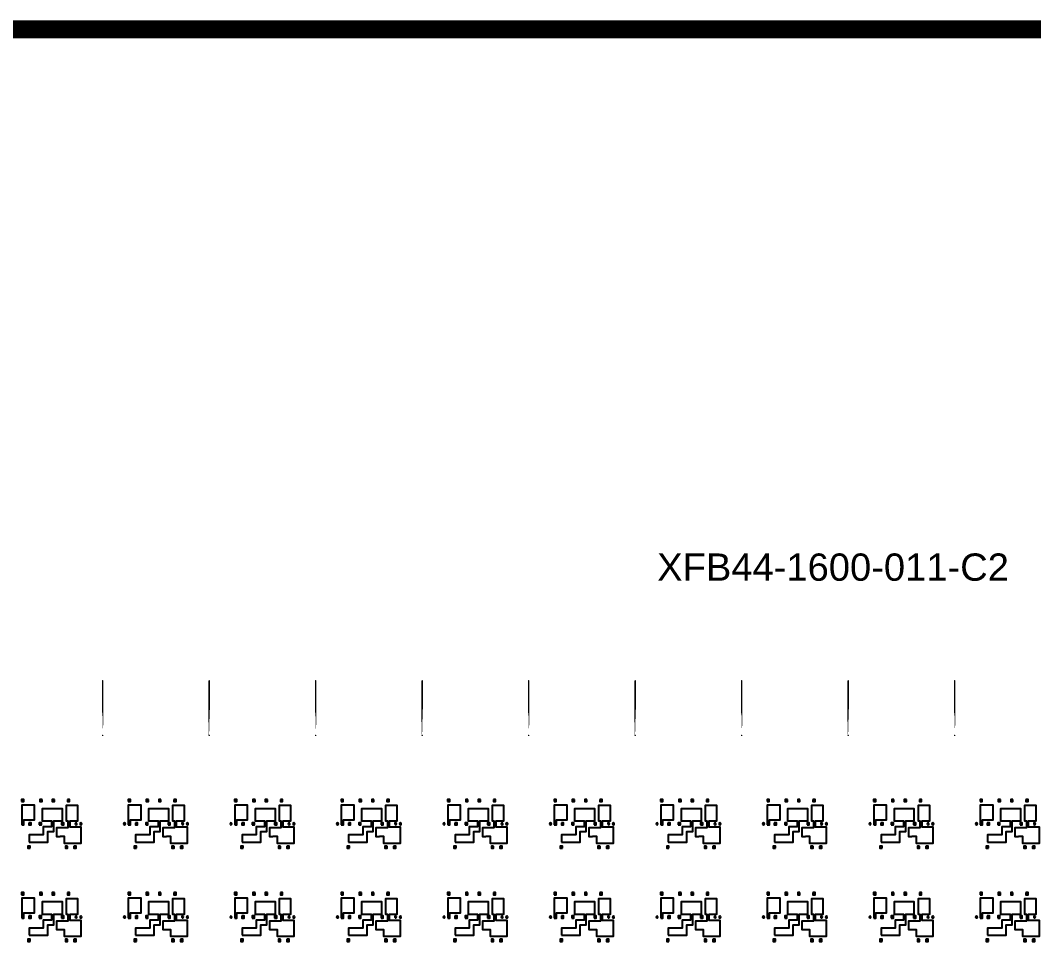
# Model space of a CAD drawing. Extents: x -100 to 100, y -100 to 100.
# Drawn here: x -45.5 to 10.2, y 50.1 to 100.5 of the extents above; entities that cross this region are included whole.
import ezdxf

# ---------------------------------------------------------------- set-up
doc = ezdxf.new("R2010")
doc.units = 0
doc.layers.get('0').update_dxf_attribs({"linetype": 'continuous'})
doc.layers.add('C2', color=7, linetype='continuous')
doc.styles.get("Standard").update_dxf_attribs({"font": 'ARIAL.TTF'})

# ---------------------------------------------------------------- blocks, each defined once
blk = doc.blocks.new('LDI_XFB44-1600-011_C2_B1')
at = {"layer": 'C2'}
for points in [[(-45.433, -55.122), (-45.311, -55.122), (-45.311, -55), (-45.433, -55), (-45.433, -55.122)], [(-44.312, -55), (-44.434, -55), (-44.434, -55.122), (-44.312, -55.122), (-44.312, -55)], [(-43.628, -55), (-43.75, -55), (-43.75, -55.122), (-43.628, -55.122), (-43.628, -55)], [(-42.916, -55), (-42.916, -55.122), (-42.795, -55.122), (-42.795, -55), (-42.916, -55)], [(-39.579, -55.122), (-39.457, -55.122), (-39.457, -55), (-39.579, -55), (-39.579, -55.122)], [(-38.459, -55), (-38.581, -55), (-38.581, -55.122), (-38.459, -55.122), (-38.459, -55)], [(-37.774, -55), (-37.896, -55), (-37.896, -55.122), (-37.774, -55.122), (-37.774, -55)], [(-37.063, -55), (-37.063, -55.122), (-36.941, -55.122), (-36.941, -55), (-37.063, -55)], [(-33.726, -55.122), (-33.604, -55.122), (-33.604, -55), (-33.726, -55), (-33.726, -55.122)], [(-32.605, -55), (-32.727, -55), (-32.727, -55.122), (-32.605, -55.122), (-32.605, -55)], [(-31.92, -55), (-32.042, -55), (-32.042, -55.122), (-31.92, -55.122), (-31.92, -55)], [(-31.209, -55), (-31.209, -55.122), (-31.087, -55.122), (-31.087, -55), (-31.209, -55)], [(-27.872, -55.122), (-27.75, -55.122), (-27.75, -55), (-27.872, -55), (-27.872, -55.122)], [(-26.751, -55), (-26.873, -55), (-26.873, -55.122), (-26.751, -55.122), (-26.751, -55)], [(-26.067, -55), (-26.189, -55), (-26.189, -55.122), (-26.067, -55.122), (-26.067, -55)], [(-25.356, -55), (-25.356, -55.122), (-25.234, -55.122), (-25.234, -55), (-25.356, -55)], [(-22.018, -55.122), (-21.896, -55.122), (-21.896, -55), (-22.018, -55), (-22.018, -55.122)], [(-20.898, -55), (-21.02, -55), (-21.02, -55.122), (-20.898, -55.122), (-20.898, -55)], [(-20.213, -55), (-20.335, -55), (-20.335, -55.122), (-20.213, -55.122), (-20.213, -55)], [(-19.502, -55), (-19.502, -55.122), (-19.38, -55.122), (-19.38, -55), (-19.502, -55)], [(-16.165, -55.122), (-16.043, -55.122), (-16.043, -55), (-16.165, -55), (-16.165, -55.122)], [(-15.044, -55), (-15.166, -55), (-15.166, -55.122), (-15.044, -55.122), (-15.044, -55)], [(-14.359, -55), (-14.481, -55), (-14.481, -55.122), (-14.359, -55.122), (-14.359, -55)], [(-13.648, -55), (-13.648, -55.122), (-13.526, -55.122), (-13.526, -55), (-13.648, -55)], [(-10.311, -55.122), (-10.189, -55.122), (-10.189, -55), (-10.311, -55), (-10.311, -55.122)], [(-9.19, -55), (-9.312, -55), (-9.312, -55.122), (-9.19, -55.122), (-9.19, -55)], [(-8.506, -55), (-8.628, -55), (-8.628, -55.122), (-8.506, -55.122), (-8.506, -55)], [(-7.795, -55), (-7.795, -55.122), (-7.673, -55.122), (-7.673, -55), (-7.795, -55)], [(-4.457, -55.122), (-4.335, -55.122), (-4.335, -55), (-4.457, -55), (-4.457, -55.122)], [(-3.337, -55), (-3.459, -55), (-3.459, -55.122), (-3.337, -55.122), (-3.337, -55)], [(-2.652, -55), (-2.774, -55), (-2.774, -55.122), (-2.652, -55.122), (-2.652, -55)], [(-1.941, -55), (-1.941, -55.122), (-1.819, -55.122), (-1.819, -55), (-1.941, -55)], [(1.396, -55.122), (1.518, -55.122), (1.518, -55), (1.396, -55), (1.396, -55.122)], [(2.517, -55), (2.395, -55), (2.395, -55.122), (2.517, -55.122), (2.517, -55)], [(3.202, -55), (3.08, -55), (3.08, -55.122), (3.202, -55.122), (3.202, -55)], [(3.913, -55), (3.913, -55.122), (4.035, -55.122), (4.035, -55), (3.913, -55)], [(7.25, -55.122), (7.372, -55.122), (7.372, -55), (7.25, -55), (7.25, -55.122)], [(8.371, -55), (8.249, -55), (8.249, -55.122), (8.371, -55.122), (8.371, -55)], [(9.055, -55), (8.933, -55), (8.933, -55.122), (9.055, -55.122), (9.055, -55)], [(9.766, -55), (9.766, -55.122), (9.888, -55.122), (9.888, -55), (9.766, -55)], [(-45.426, -56.402), (-45.304, -56.402), (-45.304, -56.113), (-44.717, -56.113), (-44.717, -55.312), (-45.426, -55.312), (-45.426, -56.402)], [(-45.024, -57.345), (-43.999, -57.345), (-43.999, -56.765), (-43.663, -56.765), (-43.663, -56.183), (-43.194, -56.183), (-43.194, -55.513), (-44.304, -55.513), (-44.304, -56.183), (-43.785, -56.183), (-43.785, -56.512), (-44.242, -56.512), (-44.242, -56.951), (-45.024, -56.951), (-45.024, -57.345)], [(-43.323, -57.024), (-43.098, -57.024), (-43.098, -57.394), (-42.164, -57.394), (-42.164, -56.524), (-42.769, -56.524), (-42.769, -56.183), (-42.343, -56.183), (-42.343, -55.331), (-42.989, -55.331), (-42.989, -56.183), (-42.891, -56.183), (-42.891, -56.561), (-43.518, -56.561), (-43.518, -57.028), (-43.323, -57.028), (-43.323, -57.024)], [(-39.572, -56.402), (-39.45, -56.402), (-39.45, -56.113), (-38.863, -56.113), (-38.863, -55.312), (-39.572, -55.312), (-39.572, -56.402)], [(-39.171, -57.345), (-38.145, -57.345), (-38.145, -56.765), (-37.81, -56.765), (-37.81, -56.183), (-37.34, -56.183), (-37.34, -55.513), (-38.45, -55.513), (-38.45, -56.183), (-37.932, -56.183), (-37.932, -56.512), (-38.388, -56.512), (-38.388, -56.951), (-39.171, -56.951), (-39.171, -57.345)], [(-37.47, -57.024), (-37.244, -57.024), (-37.244, -57.394), (-36.31, -57.394), (-36.31, -56.524), (-36.916, -56.524), (-36.916, -56.183), (-36.489, -56.183), (-36.489, -55.331), (-37.135, -55.331), (-37.135, -56.183), (-37.038, -56.183), (-37.038, -56.561), (-37.665, -56.561), (-37.665, -57.028), (-37.47, -57.028), (-37.47, -57.024)], [(-33.718, -56.402), (-33.596, -56.402), (-33.596, -56.113), (-33.01, -56.113), (-33.01, -55.312), (-33.718, -55.312), (-33.718, -56.402)], [(-33.317, -57.345), (-32.291, -57.345), (-32.291, -56.765), (-31.956, -56.765), (-31.956, -56.183), (-31.487, -56.183), (-31.487, -55.513), (-32.596, -55.513), (-32.596, -56.183), (-32.078, -56.183), (-32.078, -56.512), (-32.534, -56.512), (-32.534, -56.951), (-33.317, -56.951), (-33.317, -57.345)], [(-31.616, -57.024), (-31.39, -57.024), (-31.39, -57.394), (-30.456, -57.394), (-30.456, -56.524), (-31.062, -56.524), (-31.062, -56.183), (-30.635, -56.183), (-30.635, -55.331), (-31.282, -55.331), (-31.282, -56.183), (-31.184, -56.183), (-31.184, -56.561), (-31.811, -56.561), (-31.811, -57.028), (-31.616, -57.028), (-31.616, -57.024)], [(-27.865, -56.402), (-27.743, -56.402), (-27.743, -56.113), (-27.156, -56.113), (-27.156, -55.312), (-27.865, -55.312), (-27.865, -56.402)], [(-27.463, -57.345), (-26.438, -57.345), (-26.438, -56.765), (-26.103, -56.765), (-26.103, -56.183), (-25.633, -56.183), (-25.633, -55.513), (-26.743, -55.513), (-26.743, -56.183), (-26.224, -56.183), (-26.224, -56.512), (-26.681, -56.512), (-26.681, -56.951), (-27.463, -56.951), (-27.463, -57.345)], [(-25.762, -57.024), (-25.537, -57.024), (-25.537, -57.394), (-24.603, -57.394), (-24.603, -56.524), (-25.208, -56.524), (-25.208, -56.183), (-24.782, -56.183), (-24.782, -55.331), (-25.428, -55.331), (-25.428, -56.183), (-25.33, -56.183), (-25.33, -56.561), (-25.957, -56.561), (-25.957, -57.028), (-25.762, -57.028), (-25.762, -57.024)], [(-22.011, -56.402), (-21.889, -56.402), (-21.889, -56.113), (-21.303, -56.113), (-21.303, -55.312), (-22.011, -55.312), (-22.011, -56.402)], [(-21.61, -57.345), (-20.584, -57.345), (-20.584, -56.765), (-20.249, -56.765), (-20.249, -56.183), (-19.779, -56.183), (-19.779, -55.513), (-20.889, -55.513), (-20.889, -56.183), (-20.371, -56.183), (-20.371, -56.512), (-20.827, -56.512), (-20.827, -56.951), (-21.61, -56.951), (-21.61, -57.345)], [(-19.909, -57.024), (-19.683, -57.024), (-19.683, -57.394), (-18.749, -57.394), (-18.749, -56.524), (-19.355, -56.524), (-19.355, -56.183), (-18.928, -56.183), (-18.928, -55.331), (-19.574, -55.331), (-19.574, -56.183), (-19.477, -56.183), (-19.477, -56.561), (-20.104, -56.561), (-20.104, -57.028), (-19.909, -57.028), (-19.909, -57.024)], [(-16.157, -56.402), (-16.035, -56.402), (-16.035, -56.113), (-15.449, -56.113), (-15.449, -55.312), (-16.157, -55.312), (-16.157, -56.402)], [(-15.756, -57.345), (-14.73, -57.345), (-14.73, -56.765), (-14.395, -56.765), (-14.395, -56.183), (-13.926, -56.183), (-13.926, -55.513), (-15.035, -55.513), (-15.035, -56.183), (-14.517, -56.183), (-14.517, -56.512), (-14.973, -56.512), (-14.973, -56.951), (-15.756, -56.951), (-15.756, -57.345)], [(-14.055, -57.024), (-13.829, -57.024), (-13.829, -57.394), (-12.895, -57.394), (-12.895, -56.524), (-13.501, -56.524), (-13.501, -56.183), (-13.074, -56.183), (-13.074, -55.331), (-13.721, -55.331), (-13.721, -56.183), (-13.623, -56.183), (-13.623, -56.561), (-14.25, -56.561), (-14.25, -57.028), (-14.055, -57.028), (-14.055, -57.024)], [(-10.304, -56.402), (-10.182, -56.402), (-10.182, -56.113), (-9.595, -56.113), (-9.595, -55.312), (-10.304, -55.312), (-10.304, -56.402)], [(-9.902, -57.345), (-8.877, -57.345), (-8.877, -56.765), (-8.542, -56.765), (-8.542, -56.183), (-8.072, -56.183), (-8.072, -55.513), (-9.182, -55.513), (-9.182, -56.183), (-8.663, -56.183), (-8.663, -56.512), (-9.12, -56.512), (-9.12, -56.951), (-9.902, -56.951), (-9.902, -57.345)], [(-8.201, -57.024), (-7.976, -57.024), (-7.976, -57.394), (-7.042, -57.394), (-7.042, -56.524), (-7.647, -56.524), (-7.647, -56.183), (-7.221, -56.183), (-7.221, -55.331), (-7.867, -55.331), (-7.867, -56.183), (-7.769, -56.183), (-7.769, -56.561), (-8.396, -56.561), (-8.396, -57.028), (-8.201, -57.028), (-8.201, -57.024)], [(-4.45, -56.402), (-4.328, -56.402), (-4.328, -56.113), (-3.742, -56.113), (-3.742, -55.312), (-4.45, -55.312), (-4.45, -56.402)], [(-4.049, -57.345), (-3.023, -57.345), (-3.023, -56.765), (-2.688, -56.765), (-2.688, -56.183), (-2.218, -56.183), (-2.218, -55.513), (-3.328, -55.513), (-3.328, -56.183), (-2.81, -56.183), (-2.81, -56.512), (-3.266, -56.512), (-3.266, -56.951), (-4.049, -56.951), (-4.049, -57.345)], [(-2.348, -57.024), (-2.122, -57.024), (-2.122, -57.394), (-1.188, -57.394), (-1.188, -56.524), (-1.794, -56.524), (-1.794, -56.183), (-1.367, -56.183), (-1.367, -55.331), (-2.013, -55.331), (-2.013, -56.183), (-1.916, -56.183), (-1.916, -56.561), (-2.543, -56.561), (-2.543, -57.028), (-2.348, -57.028), (-2.348, -57.024)], [(1.404, -56.402), (1.526, -56.402), (1.526, -56.113), (2.112, -56.113), (2.112, -55.312), (1.404, -55.312), (1.404, -56.402)], [(1.805, -57.345), (2.831, -57.345), (2.831, -56.765), (3.166, -56.765), (3.166, -56.183), (3.635, -56.183), (3.635, -55.513), (2.526, -55.513), (2.526, -56.183), (3.044, -56.183), (3.044, -56.512), (2.588, -56.512), (2.588, -56.951), (1.805, -56.951), (1.805, -57.345)], [(3.506, -57.024), (3.732, -57.024), (3.732, -57.394), (4.666, -57.394), (4.666, -56.524), (4.06, -56.524), (4.06, -56.183), (4.487, -56.183), (4.487, -55.331), (3.84, -55.331), (3.84, -56.183), (3.938, -56.183), (3.938, -56.561), (3.311, -56.561), (3.311, -57.028), (3.506, -57.028), (3.506, -57.024)], [(7.257, -56.402), (7.379, -56.402), (7.379, -56.113), (7.966, -56.113), (7.966, -55.312), (7.257, -55.312), (7.257, -56.402)], [(7.659, -57.345), (8.684, -57.345), (8.684, -56.765), (9.019, -56.765), (9.019, -56.183), (9.489, -56.183), (9.489, -55.513), (8.379, -55.513), (8.379, -56.183), (8.897, -56.183), (8.897, -56.512), (8.441, -56.512), (8.441, -56.951), (7.659, -56.951), (7.659, -57.345)], [(9.36, -57.024), (9.585, -57.024), (9.585, -57.394), (10.519, -57.394), (10.519, -56.524), (9.913, -56.524), (9.913, -56.183), (10.34, -56.183), (10.34, -55.331), (9.694, -55.331), (9.694, -56.183), (9.792, -56.183), (9.792, -56.561), (9.165, -56.561), (9.165, -57.028), (9.36, -57.028), (9.36, -57.024)], [(-45.035, -56.28), (-45.035, -56.402), (-44.913, -56.402), (-44.913, -56.28), (-45.035, -56.28)], [(-44.462, -56.402), (-44.34, -56.402), (-44.34, -56.28), (-44.462, -56.28), (-44.462, -56.402)], [(-43.239, -56.402), (-43.117, -56.402), (-43.117, -56.28), (-43.239, -56.28), (-43.239, -56.402)], [(-42.471, -56.378), (-42.436, -56.389), (-42.403, -56.372), (-42.393, -56.337), (-42.41, -56.305), (-42.445, -56.294), (-42.477, -56.311), (-42.488, -56.346), (-42.471, -56.378)], [(-42.138, -56.306), (-42.173, -56.292), (-42.209, -56.306), (-42.223, -56.341), (-42.209, -56.377), (-42.173, -56.391), (-42.138, -56.377), (-42.123, -56.341), (-42.138, -56.306)], [(-39.813, -56.377), (-39.778, -56.391), (-39.743, -56.377), (-39.728, -56.341), (-39.743, -56.306), (-39.778, -56.292), (-39.813, -56.306), (-39.828, -56.341), (-39.813, -56.377)], [(-39.182, -56.28), (-39.182, -56.402), (-39.06, -56.402), (-39.06, -56.28), (-39.182, -56.28)], [(-38.609, -56.402), (-38.487, -56.402), (-38.487, -56.28), (-38.609, -56.28), (-38.609, -56.402)], [(-37.385, -56.402), (-37.263, -56.402), (-37.263, -56.28), (-37.385, -56.28), (-37.385, -56.402)], [(-36.617, -56.378), (-36.582, -56.389), (-36.55, -56.372), (-36.539, -56.337), (-36.556, -56.305), (-36.591, -56.294), (-36.623, -56.311), (-36.634, -56.346), (-36.617, -56.378)], [(-36.284, -56.306), (-36.32, -56.292), (-36.355, -56.306), (-36.369, -56.341), (-36.355, -56.377), (-36.32, -56.391), (-36.284, -56.377), (-36.27, -56.341), (-36.284, -56.306)], [(-33.96, -56.377), (-33.924, -56.391), (-33.889, -56.377), (-33.874, -56.341), (-33.889, -56.306), (-33.924, -56.292), (-33.96, -56.306), (-33.974, -56.341), (-33.96, -56.377)], [(-33.328, -56.28), (-33.328, -56.402), (-33.206, -56.402), (-33.206, -56.28), (-33.328, -56.28)], [(-32.755, -56.402), (-32.633, -56.402), (-32.633, -56.28), (-32.755, -56.28), (-32.755, -56.402)], [(-31.532, -56.402), (-31.41, -56.402), (-31.41, -56.28), (-31.532, -56.28), (-31.532, -56.402)], [(-30.763, -56.378), (-30.728, -56.389), (-30.696, -56.372), (-30.685, -56.337), (-30.702, -56.305), (-30.737, -56.294), (-30.77, -56.311), (-30.78, -56.346), (-30.763, -56.378)], [(-30.431, -56.306), (-30.466, -56.292), (-30.501, -56.306), (-30.516, -56.341), (-30.501, -56.377), (-30.466, -56.391), (-30.431, -56.377), (-30.416, -56.341), (-30.431, -56.306)], [(-28.106, -56.377), (-28.071, -56.391), (-28.035, -56.377), (-28.021, -56.341), (-28.035, -56.306), (-28.071, -56.292), (-28.106, -56.306), (-28.121, -56.341), (-28.106, -56.377)], [(-27.474, -56.28), (-27.474, -56.402), (-27.353, -56.402), (-27.353, -56.28), (-27.474, -56.28)], [(-26.901, -56.402), (-26.779, -56.402), (-26.779, -56.28), (-26.901, -56.28), (-26.901, -56.402)], [(-25.678, -56.402), (-25.556, -56.402), (-25.556, -56.28), (-25.678, -56.28), (-25.678, -56.402)], [(-24.91, -56.378), (-24.875, -56.389), (-24.842, -56.372), (-24.832, -56.337), (-24.849, -56.305), (-24.884, -56.294), (-24.916, -56.311), (-24.927, -56.346), (-24.91, -56.378)], [(-24.577, -56.306), (-24.612, -56.292), (-24.648, -56.306), (-24.662, -56.341), (-24.648, -56.377), (-24.612, -56.391), (-24.577, -56.377), (-24.562, -56.341), (-24.577, -56.306)], [(-22.252, -56.377), (-22.217, -56.391), (-22.182, -56.377), (-22.167, -56.341), (-22.182, -56.306), (-22.217, -56.292), (-22.252, -56.306), (-22.267, -56.341), (-22.252, -56.377)], [(-21.621, -56.28), (-21.621, -56.402), (-21.499, -56.402), (-21.499, -56.28), (-21.621, -56.28)], [(-21.048, -56.402), (-20.926, -56.402), (-20.926, -56.28), (-21.048, -56.28), (-21.048, -56.402)], [(-19.824, -56.402), (-19.702, -56.402), (-19.702, -56.28), (-19.824, -56.28), (-19.824, -56.402)], [(-19.056, -56.378), (-19.021, -56.389), (-18.989, -56.372), (-18.978, -56.337), (-18.995, -56.305), (-19.03, -56.294), (-19.062, -56.311), (-19.073, -56.346), (-19.056, -56.378)], [(-18.723, -56.306), (-18.759, -56.292), (-18.794, -56.306), (-18.809, -56.341), (-18.794, -56.377), (-18.759, -56.391), (-18.723, -56.377), (-18.709, -56.341), (-18.723, -56.306)], [(-16.399, -56.377), (-16.363, -56.391), (-16.328, -56.377), (-16.313, -56.341), (-16.328, -56.306), (-16.363, -56.292), (-16.399, -56.306), (-16.413, -56.341), (-16.399, -56.377)], [(-15.767, -56.28), (-15.767, -56.402), (-15.645, -56.402), (-15.645, -56.28), (-15.767, -56.28)], [(-15.194, -56.402), (-15.072, -56.402), (-15.072, -56.28), (-15.194, -56.28), (-15.194, -56.402)], [(-13.971, -56.402), (-13.849, -56.402), (-13.849, -56.28), (-13.971, -56.28), (-13.971, -56.402)], [(-13.202, -56.378), (-13.167, -56.389), (-13.135, -56.372), (-13.124, -56.337), (-13.141, -56.305), (-13.176, -56.294), (-13.209, -56.311), (-13.219, -56.346), (-13.202, -56.378)], [(-12.87, -56.306), (-12.905, -56.292), (-12.94, -56.306), (-12.955, -56.341), (-12.94, -56.377), (-12.905, -56.391), (-12.87, -56.377), (-12.855, -56.341), (-12.87, -56.306)], [(-10.545, -56.377), (-10.51, -56.391), (-10.474, -56.377), (-10.46, -56.341), (-10.474, -56.306), (-10.51, -56.292), (-10.545, -56.306), (-10.56, -56.341), (-10.545, -56.377)], [(-9.913, -56.28), (-9.913, -56.402), (-9.792, -56.402), (-9.792, -56.28), (-9.913, -56.28)], [(-9.34, -56.402), (-9.218, -56.402), (-9.218, -56.28), (-9.34, -56.28), (-9.34, -56.402)], [(-8.117, -56.402), (-7.995, -56.402), (-7.995, -56.28), (-8.117, -56.28), (-8.117, -56.402)], [(-7.349, -56.378), (-7.314, -56.389), (-7.281, -56.372), (-7.271, -56.337), (-7.288, -56.305), (-7.323, -56.294), (-7.355, -56.311), (-7.366, -56.346), (-7.349, -56.378)], [(-7.016, -56.306), (-7.051, -56.292), (-7.087, -56.306), (-7.101, -56.341), (-7.087, -56.377), (-7.051, -56.391), (-7.016, -56.377), (-7.001, -56.341), (-7.016, -56.306)], [(-4.691, -56.377), (-4.656, -56.391), (-4.621, -56.377), (-4.606, -56.341), (-4.621, -56.306), (-4.656, -56.292), (-4.691, -56.306), (-4.706, -56.341), (-4.691, -56.377)], [(-4.06, -56.28), (-4.06, -56.402), (-3.938, -56.402), (-3.938, -56.28), (-4.06, -56.28)], [(-3.487, -56.402), (-3.365, -56.402), (-3.365, -56.28), (-3.487, -56.28), (-3.487, -56.402)], [(-2.263, -56.402), (-2.141, -56.402), (-2.141, -56.28), (-2.263, -56.28), (-2.263, -56.402)], [(-1.495, -56.378), (-1.46, -56.389), (-1.428, -56.372), (-1.417, -56.337), (-1.434, -56.305), (-1.469, -56.294), (-1.501, -56.311), (-1.512, -56.346), (-1.495, -56.378)], [(-1.162, -56.306), (-1.198, -56.292), (-1.233, -56.306), (-1.248, -56.341), (-1.233, -56.377), (-1.198, -56.391), (-1.162, -56.377), (-1.148, -56.341), (-1.162, -56.306)], [(1.162, -56.377), (1.198, -56.391), (1.233, -56.377), (1.248, -56.341), (1.233, -56.306), (1.198, -56.292), (1.162, -56.306), (1.148, -56.341), (1.162, -56.377)], [(1.794, -56.28), (1.794, -56.402), (1.916, -56.402), (1.916, -56.28), (1.794, -56.28)], [(2.367, -56.402), (2.489, -56.402), (2.489, -56.28), (2.367, -56.28), (2.367, -56.402)], [(3.59, -56.402), (3.712, -56.402), (3.712, -56.28), (3.59, -56.28), (3.59, -56.402)], [(4.359, -56.378), (4.394, -56.389), (4.426, -56.372), (4.437, -56.337), (4.42, -56.305), (4.385, -56.294), (4.352, -56.311), (4.341, -56.346), (4.359, -56.378)], [(4.691, -56.306), (4.656, -56.292), (4.621, -56.306), (4.606, -56.341), (4.621, -56.377), (4.656, -56.391), (4.691, -56.377), (4.706, -56.341), (4.691, -56.306)], [(7.016, -56.377), (7.051, -56.391), (7.087, -56.377), (7.101, -56.341), (7.087, -56.306), (7.051, -56.292), (7.016, -56.306), (7.001, -56.341), (7.016, -56.377)], [(7.647, -56.28), (7.647, -56.402), (7.769, -56.402), (7.769, -56.28), (7.647, -56.28)], [(8.221, -56.402), (8.343, -56.402), (8.343, -56.28), (8.221, -56.28), (8.221, -56.402)], [(9.444, -56.402), (9.566, -56.402), (9.566, -56.28), (9.444, -56.28), (9.444, -56.402)], [(10.212, -56.378), (10.247, -56.389), (10.28, -56.372), (10.29, -56.337), (10.273, -56.305), (10.238, -56.294), (10.206, -56.311), (10.195, -56.346), (10.212, -56.378)], [(-44.971, -57.683), (-44.971, -57.561), (-45.093, -57.561), (-45.093, -57.683), (-44.971, -57.683)], [(-42.906, -57.561), (-43.028, -57.561), (-43.028, -57.683), (-42.906, -57.683), (-42.906, -57.561)], [(-42.555, -57.561), (-42.555, -57.683), (-42.433, -57.683), (-42.433, -57.561), (-42.555, -57.561)], [(-39.118, -57.683), (-39.118, -57.561), (-39.24, -57.561), (-39.24, -57.683), (-39.118, -57.683)], [(-37.052, -57.561), (-37.174, -57.561), (-37.174, -57.683), (-37.052, -57.683), (-37.052, -57.561)], [(-36.701, -57.561), (-36.701, -57.683), (-36.579, -57.683), (-36.579, -57.561), (-36.701, -57.561)], [(-33.264, -57.683), (-33.264, -57.561), (-33.386, -57.561), (-33.386, -57.683), (-33.264, -57.683)], [(-31.198, -57.561), (-31.32, -57.561), (-31.32, -57.683), (-31.198, -57.683), (-31.198, -57.561)], [(-30.848, -57.561), (-30.848, -57.683), (-30.726, -57.683), (-30.726, -57.561), (-30.848, -57.561)], [(-27.411, -57.683), (-27.411, -57.561), (-27.532, -57.561), (-27.532, -57.683), (-27.411, -57.683)], [(-25.345, -57.561), (-25.467, -57.561), (-25.467, -57.683), (-25.345, -57.683), (-25.345, -57.561)], [(-24.994, -57.561), (-24.994, -57.683), (-24.872, -57.683), (-24.872, -57.561), (-24.994, -57.561)], [(-21.557, -57.683), (-21.557, -57.561), (-21.679, -57.561), (-21.679, -57.683), (-21.557, -57.683)], [(-19.491, -57.561), (-19.613, -57.561), (-19.613, -57.683), (-19.491, -57.683), (-19.491, -57.561)], [(-19.14, -57.561), (-19.14, -57.683), (-19.018, -57.683), (-19.018, -57.561), (-19.14, -57.561)], [(-15.703, -57.683), (-15.703, -57.561), (-15.825, -57.561), (-15.825, -57.683), (-15.703, -57.683)], [(-13.637, -57.561), (-13.759, -57.561), (-13.759, -57.683), (-13.637, -57.683), (-13.637, -57.561)], [(-13.287, -57.561), (-13.287, -57.683), (-13.165, -57.683), (-13.165, -57.561), (-13.287, -57.561)], [(-9.85, -57.683), (-9.85, -57.561), (-9.971, -57.561), (-9.971, -57.683), (-9.85, -57.683)], [(-7.784, -57.561), (-7.906, -57.561), (-7.906, -57.683), (-7.784, -57.683), (-7.784, -57.561)], [(-7.433, -57.561), (-7.433, -57.683), (-7.311, -57.683), (-7.311, -57.561), (-7.433, -57.561)], [(-3.996, -57.683), (-3.996, -57.561), (-4.118, -57.561), (-4.118, -57.683), (-3.996, -57.683)], [(-1.93, -57.561), (-2.052, -57.561), (-2.052, -57.683), (-1.93, -57.683), (-1.93, -57.561)], [(-1.579, -57.561), (-1.579, -57.683), (-1.457, -57.683), (-1.457, -57.561), (-1.579, -57.561)], [(1.858, -57.683), (1.858, -57.561), (1.736, -57.561), (1.736, -57.683), (1.858, -57.683)], [(3.924, -57.561), (3.802, -57.561), (3.802, -57.683), (3.924, -57.683), (3.924, -57.561)], [(4.274, -57.561), (4.274, -57.683), (4.396, -57.683), (4.396, -57.561), (4.274, -57.561)], [(7.711, -57.683), (7.711, -57.561), (7.589, -57.561), (7.589, -57.683), (7.711, -57.683)], [(9.777, -57.561), (9.655, -57.561), (9.655, -57.683), (9.777, -57.683), (9.777, -57.561)], [(10.128, -57.561), (10.128, -57.683), (10.25, -57.683), (10.25, -57.561), (10.128, -57.561)]]:
    blk.add_lwpolyline(points, close=True, dxfattribs=at)
blk = doc.blocks.new('cutlineendpoint')
at = {"const_width": 0.04}
blk.add_lwpolyline([(-0.02, 0, 1), (0.02, 0, 1)], format="xyb", close=True, dxfattribs=at)

msp = doc.modelspace()

# ---------------------------------------------------------------- linework, layer by layer
at = {"layer": 'C2'}
for points, const_width in [([(-100, 100), (100, 100), (100, -100), (-100, -100)], 1), ([(-40.976, 61.2), (-40.976, 64.2)], 0.08), ([(-35.122, 61.2), (-35.122, 64.2)], 0.08), ([(-29.268, 61.2), (-29.268, 64.2)], 0.08), ([(-23.415, 61.2), (-23.415, 64.2)], 0.08), ([(-17.561, 61.2), (-17.561, 64.2)], 0.08), ([(-11.707, 61.2), (-11.707, 64.2)], 0.08), ([(-5.854, 61.2), (-5.854, 64.2)], 0.08), ([(0, 61.2), (0, 64.2)], 0.08), ([(5.854, 61.2), (5.854, 64.2)], 0.08)]:
    msp.add_lwpolyline(points, close=True, dxfattribs=dict(at, const_width=const_width))

# ---------------------------------------------------------------- block references
for name, p in [('cutlineendpoint', (-40.976, 64.2)), ('cutlineendpoint', (-35.122, 64.2)), ('cutlineendpoint', (-29.268, 64.2)), ('cutlineendpoint', (-23.415, 64.2)), ('cutlineendpoint', (-17.561, 64.2)), ('cutlineendpoint', (-11.707, 64.2)), ('cutlineendpoint', (-5.854, 64.2)), ('cutlineendpoint', (0, 64.2)), ('cutlineendpoint', (5.854, 64.2)), ('cutlineendpoint', (-40.976, 61.2)), ('cutlineendpoint', (-35.122, 61.2)), ('cutlineendpoint', (-29.268, 61.2)), ('cutlineendpoint', (-23.415, 61.2)), ('cutlineendpoint', (-17.561, 61.2)), ('cutlineendpoint', (-11.707, 61.2)), ('cutlineendpoint', (-5.854, 61.2)), ('cutlineendpoint', (0, 61.2)), ('cutlineendpoint', (5.854, 61.2)), ('LDI_XFB44-1600-011_C2_B1', (0, 112.683)), ('LDI_XFB44-1600-011_C2_B1', (0, 107.561))]:
    msp.add_blockref(name, p, dxfattribs=at)

# ---------------------------------------------------------------- texts
msp.add_text('XFB44-1600-011-C2', height=1.5, dxfattribs=at).set_placement((-10.5, 69.7))

doc.saveas('drawing.dxf')
